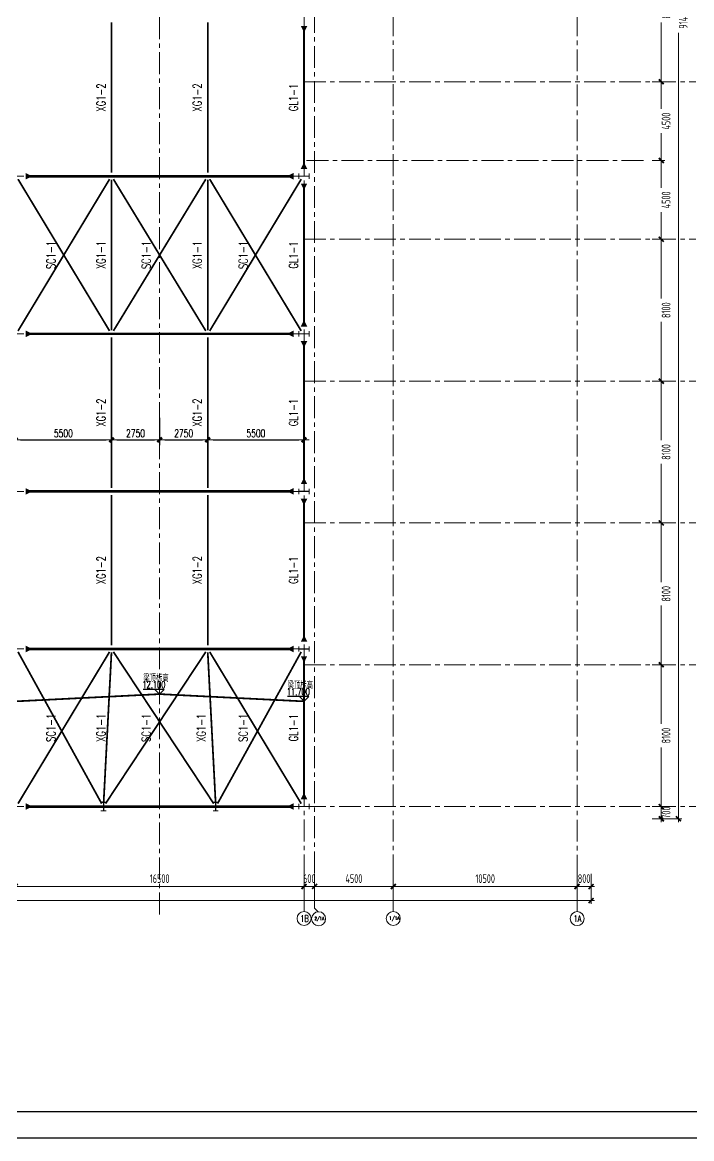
# Model space of a CAD drawing. Extents: x -1201378 to 2367219, y -619313 to 244905.
# Drawn here: x 484548 to 522789, y 118680 to 182444 of the extents above; entities that cross this region are included whole.
import ezdxf
from ezdxf.enums import TextEntityAlignment as Align

# ---------------------------------------------------------------- set-up
doc = ezdxf.new("R2010")
doc.units = 0
doc.header["$LTSCALE"] = 1000
doc.linetypes.add('CENTER', pattern=[2, 1.25, -0.25, 0.25, -0.25])
doc.layers.get('0').update_dxf_attribs({"linetype": 'CONTINUOUS'})
doc.layers.get('Defpoints').update_dxf_attribs({"linetype": 'CONTINUOUS'})
doc.layers.add('0-cxFrame', color=155, linetype='CONTINUOUS')
doc.layers.add('S-BG', color=131, linetype='CONTINUOUS')
for name, color, linetype, lineweight in [('0-cxText', 131, 'CONTINUOUS', 25), ('S-axis', 111, 'CONTINUOUS', 0), ('S-bea', 40, 'CONTINUOUS', 0), ('S-col', 2, 'CONTINUOUS', 0), ('S-dim', 81, 'CONTINUOUS', 0), ('S-dote', 5, 'CENTER', 0), ('THIN', 7, 'CONTINUOUS', 0), ('柱间支撑', 6, 'CENTER', 0), ('梁', 4, 'CONTINUOUS', 18)]:
    doc.layers.add(name, color=color, linetype=linetype, lineweight=lineweight)
doc.styles.add('_TCH_AXIS', font='COMPLEX', dxfattribs={"bigfont": 'GBCBIG'})
doc.styles.add('cx_tuming', font='simhei.ttf')
doc.styles.add('cx_tuqian1', font='')
doc.styles.add('SS1', font='tj-romans1.shx', dxfattribs={"width": 0.7, "bigfont": 'tj-hztxt1.shx'})
doc.styles.add('TSSD_Dimension', font='tssdeng.shx', dxfattribs={"width": 0.7, "bigfont": 'hztxt.shx'})
doc.styles.add('TSSD_Rein', font='tj-romans1.shx', dxfattribs={"width": 0.7, "bigfont": 'tj-hztxt.shx'})
doc.styles.add('黑体', font='simhei.ttf', dxfattribs={"width": 0.8})
doc.styles.get('cx_tuqian1').set_extended_font_data('SimSun')
doc.dimstyles.new('S-150-ARCHI', dxfattribs={"dimscale": 150, "dimtxt": 3, "dimasz": 2, "dimexe": 2, "dimexo": 2, "dimgap": 1, "dimtad": 1, "dimdec": 0, "dimzin": 0, "dimdsep": 46, "dimtxsty": 'SS1', "dimblk1": 'TT', "dimblk2": 'TT', "dimsah": 1, "dimcen": 1, "dimclrd": 256, "dimclre": 256, "dimclrt": 256, "dimadec": 0, "dimazin": 0, "dimtfac": 1, "dimtdec": 0, "dimtix": 1, "dimtmove": 2, "dimatfit": 0, "dimldrblk": 'TT', "dimfxl": 2, "dimtolj": 1, "dimtzin": 0, "dimarcsym": 0})
doc.dimstyles.new('TSSD_200_200', dxfattribs={"dimtxt": 500, "dimasz": 200, "dimexe": 200, "dimexo": 500, "dimgap": 200, "dimtad": 1, "dimdec": 0, "dimzin": 0, "dimdsep": 46, "dimtxsty": 'TSSD_Dimension', "dimblk": 'ARCHTICK', "dimcen": 0, "dimdle": 200, "dimclrt": 7, "dimadec": 0, "dimazin": 0, "dimtfac": 1, "dimtdec": 0, "dimtix": 1, "dimtmove": 2, "dimatfit": 3, "dimfxl": 1, "dimtolj": 1, "dimtzin": 0, "dimarcsym": 0})

# ---------------------------------------------------------------- blocks, each defined once
blk = doc.blocks.new('TK22.A0 L(Dragon)')
at = {"layer": '0-cxFrame', "color": 7, "const_width": 0.5}
blk.add_lwpolyline([(0, 0), (-1486, 0), (-1486, 841), (0, 841)], close=True, dxfattribs=at)
at = {"layer": '0-cxFrame', "const_width": 0.5}
blk.add_lwpolyline([(-80, 10), (-1466, 10), (-1466, 831), (-80, 831)], close=True, dxfattribs=at)
at = {"style": '黑体', "flags": 4}
blk.add_attdef('图幅', text='', height=3.3, dxfattribs=at).set_placement((-40, 3), align=Align.RIGHT)
at = {"layer": '0-cxText', "flags": 4}
for tag, height, style, p in [('建设单位', 3.5, 'cx_tuming', (-45, 240)), ('项目名称', 3.5, 'cx_tuming', (-45, 210)), ('子项名称', 3.5, 'cx_tuming', (-45, 180)), ('工程编号', 3.3, 'cx_tuqian1', (-35, 165)), ('图名1', 3.5, 'cx_tuming', (-45, 87)), ('图名2', 3.5, 'cx_tuming', (-45, 79)), ('图名3', 3.5, 'cx_tuming', (-45, 71)), ('出图日期', 3.3, 'cx_tuqian1', (-39, 60)), ('专业', 3.3, 'cx_tuqian1', (-55, 52)), ('图号', 3.3, 'cx_tuqian1', (-55, 44)), ('版次', 3.3, 'cx_tuqian1', (-20, 44))]:
    blk.add_attdef(tag, text='', height=height, dxfattribs=dict(at, style=style)).set_placement(p, align=Align.MIDDLE)
at = {"layer": 'Defpoints', "color": 6, "flags": 4}
for tag, height, style, p in [('tufu', 3.3, '黑体', (-12, 12)), ('dwfname', 4, 'cx_tuqian1', (-80, 3))]:
    blk.add_attdef(tag, text='', height=height, dxfattribs=dict(at, style=style)).set_placement(p, align=Align.RIGHT)
blk = doc.blocks.new('_FZH')
at = {"layer": 'S-col'}
blk.add_lwpolyline([(-0.375, -0.188), (-0.375, 0.187), (-0.36, 0.187), (-0.36, 0.005), (0.36, 0.005), (0.36, 0.187), (0.375, 0.187), (0.375, -0.188), (0.36, -0.188), (0.36, -0.005), (-0.36, -0.005), (-0.36, -0.188)], close=True, dxfattribs=at)
blk = doc.blocks.new('w4234324')
at = {"layer": 'S-col', "xscale": 800.0000000000005, "yscale": 800.0000000000005, "zscale": 800.0000000000005}
for p in [(-144454, 777820), (-144454, 768820), (-144454, 759820), (-144454, 750820), (-144454, 741820)]:
    blk.add_blockref('_FZH', p, dxfattribs=at)
blk = doc.blocks.new('_ArchTick')
at = {"color": 0, "linetype": 'ByBlock', "const_width": 0.5}
blk.add_lwpolyline([(-0.71, -0.71), (0.71, 0.71)], dxfattribs=at)
blk = doc.blocks.new('*D3011')
at = {"layer": 'Defpoints', "color": 0, "transparency": 16777216}
for p in [(-79964, 74527), (-79964, 66427), (-78948, 66427)]:
    blk.add_point(p, dxfattribs=at)
at = {"layer": 'S-axis', "color": 0, "lineweight": -2, "transparency": 16777216}
for p, q in [((-78948, 74727), (-78948, 71148)), ((-79464, 74527), (-78748, 74527)), ((-78948, 66227), (-78948, 69806)), ((-79464, 66427), (-78748, 66427))]:
    blk.add_line(p, q, dxfattribs=at)
at = {"layer": 'S-axis', "color": 0, "lineweight": -2, "transparency": 16777216, "xscale": 200, "yscale": 200, "zscale": 200}
for p, rotation in [((-78948, 74527), 90), ((-78948, 66427), 270)]:
    blk.add_blockref('_ArchTick', p, dxfattribs=dict(at, rotation=rotation))
at = {"layer": 'S-axis', "color": 7, "transparency": 16777216, "insert": (-78673, 70477), "char_height": 500, "attachment_point": 5, "rotation": 90, "style": 'TSSD_Dimension'}
blk.add_mtext('\\A1;8100', dxfattribs=at)
blk = doc.blocks.new('*D3012')
at = {"layer": 'Defpoints', "color": 0, "transparency": 16777216}
for p in [(-79964, 66427), (-79964, 61927), (-78948, 61927)]:
    blk.add_point(p, dxfattribs=at)
at = {"layer": 'S-axis', "color": 0, "lineweight": -2, "transparency": 16777216}
for p, q in [((-79464, 66427), (-78748, 66427)), ((-78948, 66627), (-78948, 64875)), ((-78948, 61727), (-78948, 63479)), ((-79464, 61927), (-78748, 61927))]:
    blk.add_line(p, q, dxfattribs=at)
at = {"layer": 'S-axis', "color": 0, "lineweight": -2, "transparency": 16777216, "xscale": 200, "yscale": 200, "zscale": 200}
for p, rotation in [((-78948, 66427), 90), ((-78948, 61927), 270)]:
    blk.add_blockref('_ArchTick', p, dxfattribs=dict(at, rotation=rotation))
at = {"layer": 'S-axis', "color": 7, "transparency": 16777216, "insert": (-78673, 64177), "char_height": 500, "attachment_point": 5, "rotation": 90, "style": 'TSSD_Dimension'}
blk.add_mtext('\\A1;4500', dxfattribs=at)
blk = doc.blocks.new('*D3013')
at = {"layer": 'Defpoints', "color": 0, "transparency": 16777216}
for p in [(-79964, 61927), (-79964, 57427), (-78948, 57427)]:
    blk.add_point(p, dxfattribs=at)
at = {"layer": 'S-axis', "color": 0, "lineweight": -2, "transparency": 16777216}
for p, q in [((-79464, 61927), (-78748, 61927)), ((-78948, 62127), (-78948, 60375)), ((-78948, 57227), (-78948, 58979)), ((-79464, 57427), (-78748, 57427))]:
    blk.add_line(p, q, dxfattribs=at)
at = {"layer": 'S-axis', "color": 0, "lineweight": -2, "transparency": 16777216, "xscale": 200, "yscale": 200, "zscale": 200}
for p, rotation in [((-78948, 61927), 90), ((-78948, 57427), 270)]:
    blk.add_blockref('_ArchTick', p, dxfattribs=dict(at, rotation=rotation))
at = {"layer": 'S-axis', "color": 7, "transparency": 16777216, "insert": (-78673, 59677), "char_height": 500, "attachment_point": 5, "rotation": 90, "style": 'TSSD_Dimension'}
blk.add_mtext('\\A1;4500', dxfattribs=at)
blk = doc.blocks.new('*D3014')
at = {"layer": 'Defpoints', "color": 0, "transparency": 16777216}
for p in [(-79964, 57427), (-79964, 49327), (-78948, 49327)]:
    blk.add_point(p, dxfattribs=at)
at = {"layer": 'S-axis', "color": 0, "lineweight": -2, "transparency": 16777216}
for p, q in [((-79464, 57427), (-78748, 57427)), ((-78948, 57627), (-78948, 54048)), ((-78948, 49127), (-78948, 52706)), ((-79464, 49327), (-78748, 49327))]:
    blk.add_line(p, q, dxfattribs=at)
at = {"layer": 'S-axis', "color": 0, "lineweight": -2, "transparency": 16777216, "xscale": 200, "yscale": 200, "zscale": 200}
for p, rotation in [((-78948, 57427), 90), ((-78948, 49327), 270)]:
    blk.add_blockref('_ArchTick', p, dxfattribs=dict(at, rotation=rotation))
at = {"layer": 'S-axis', "color": 7, "transparency": 16777216, "insert": (-78673, 53377), "char_height": 500, "attachment_point": 5, "rotation": 90, "style": 'TSSD_Dimension'}
blk.add_mtext('\\A1;8100', dxfattribs=at)
blk = doc.blocks.new('*D3015')
at = {"layer": 'Defpoints', "color": 0, "transparency": 16777216}
for p in [(-79964, 49327), (-79964, 41227), (-78948, 41227)]:
    blk.add_point(p, dxfattribs=at)
at = {"layer": 'S-axis', "color": 0, "lineweight": -2, "transparency": 16777216}
for p, q in [((-79464, 49327), (-78748, 49327)), ((-78948, 49527), (-78948, 45948)), ((-78948, 41027), (-78948, 44606)), ((-79464, 41227), (-78748, 41227))]:
    blk.add_line(p, q, dxfattribs=at)
at = {"layer": 'S-axis', "color": 0, "lineweight": -2, "transparency": 16777216, "xscale": 200, "yscale": 200, "zscale": 200}
for p, rotation in [((-78948, 49327), 90), ((-78948, 41227), 270)]:
    blk.add_blockref('_ArchTick', p, dxfattribs=dict(at, rotation=rotation))
at = {"layer": 'S-axis', "color": 7, "transparency": 16777216, "insert": (-78673, 45277), "char_height": 500, "attachment_point": 5, "rotation": 90, "style": 'TSSD_Dimension'}
blk.add_mtext('\\A1;8100', dxfattribs=at)
blk = doc.blocks.new('*D3016')
at = {"layer": 'Defpoints', "color": 0, "transparency": 16777216}
for p in [(-79964, 41227), (-79964, 33127), (-78948, 33127)]:
    blk.add_point(p, dxfattribs=at)
at = {"layer": 'S-axis', "color": 0, "lineweight": -2, "transparency": 16777216}
for p, q in [((-79464, 41227), (-78748, 41227)), ((-78948, 41427), (-78948, 37848)), ((-78948, 32927), (-78948, 36506)), ((-79464, 33127), (-78748, 33127))]:
    blk.add_line(p, q, dxfattribs=at)
at = {"layer": 'S-axis', "color": 0, "lineweight": -2, "transparency": 16777216, "xscale": 200, "yscale": 200, "zscale": 200}
for p, rotation in [((-78948, 41227), 90), ((-78948, 33127), 270)]:
    blk.add_blockref('_ArchTick', p, dxfattribs=dict(at, rotation=rotation))
at = {"layer": 'S-axis', "color": 7, "transparency": 16777216, "insert": (-78673, 37177), "char_height": 500, "attachment_point": 5, "rotation": 90, "style": 'TSSD_Dimension'}
blk.add_mtext('\\A1;8100', dxfattribs=at)
blk = doc.blocks.new('*D3017')
at = {"layer": 'Defpoints', "color": 0, "transparency": 16777216}
for p in [(-79964, 33127), (-79964, 25027), (-78948, 25027)]:
    blk.add_point(p, dxfattribs=at)
at = {"layer": 'S-axis', "color": 0, "lineweight": -2, "transparency": 16777216}
for p, q in [((-78948, 33327), (-78948, 29748)), ((-79464, 33127), (-78748, 33127)), ((-78948, 24827), (-78948, 28406)), ((-79464, 25027), (-78748, 25027))]:
    blk.add_line(p, q, dxfattribs=at)
at = {"layer": 'S-axis', "color": 0, "lineweight": -2, "transparency": 16777216, "xscale": 200, "yscale": 200, "zscale": 200}
for p, rotation in [((-78948, 33127), 90), ((-78948, 25027), 270)]:
    blk.add_blockref('_ArchTick', p, dxfattribs=dict(at, rotation=rotation))
at = {"layer": 'S-axis', "color": 7, "transparency": 16777216, "insert": (-78673, 29077), "char_height": 500, "attachment_point": 5, "rotation": 90, "style": 'TSSD_Dimension'}
blk.add_mtext('\\A1;8100', dxfattribs=at)
blk = doc.blocks.new('*D3018')
at = {"layer": 'Defpoints', "color": 0, "transparency": 16777216}
for p in [(-79964, 25027), (-79964, 24327), (-78948, 24327)]:
    blk.add_point(p, dxfattribs=at)
at = {"layer": 'S-axis', "color": 0, "lineweight": -2, "transparency": 16777216}
for p, q in [((-79464, 25027), (-78748, 25027)), ((-78948, 25227), (-78948, 24127)), ((-79464, 24327), (-78748, 24327))]:
    blk.add_line(p, q, dxfattribs=at)
at = {"layer": 'S-axis', "color": 0, "lineweight": -2, "transparency": 16777216, "xscale": 200, "yscale": 200, "zscale": 200}
for p, rotation in [((-78948, 25027), 90), ((-78948, 24327), 270)]:
    blk.add_blockref('_ArchTick', p, dxfattribs=dict(at, rotation=rotation))
at = {"layer": 'S-axis', "color": 7, "transparency": 16777216, "insert": (-78673, 24677), "char_height": 500, "attachment_point": 5, "rotation": 90, "style": 'TSSD_Dimension'}
blk.add_mtext('\\A1;700', dxfattribs=at)
blk = doc.blocks.new('*D3021')
at = {"layer": 'Defpoints', "color": 0, "transparency": 16777216}
for p in [(-79864, 115727), (-77969, 115727), (-79864, 24327)]:
    blk.add_point(p, dxfattribs=at)
at = {"layer": 'S-axis', "color": 0, "lineweight": -2, "transparency": 16777216}
for p, q in [((-79364, 115727), (-77769, 115727)), ((-77969, 115927), (-77969, 70833)), ((-77969, 24127), (-77969, 69221)), ((-79364, 24327), (-77769, 24327))]:
    blk.add_line(p, q, dxfattribs=at)
at = {"layer": 'S-axis', "color": 0, "lineweight": -2, "transparency": 16777216, "xscale": 200, "yscale": 200, "zscale": 200}
for p, rotation in [((-77969, 115727), 90), ((-77969, 24327), 270)]:
    blk.add_blockref('_ArchTick', p, dxfattribs=dict(at, rotation=rotation))
at = {"layer": 'S-axis', "color": 7, "transparency": 16777216, "insert": (-77694, 70027), "char_height": 500, "attachment_point": 5, "rotation": 90, "style": 'TSSD_Dimension'}
blk.add_mtext('\\A1;91400', dxfattribs=at)
blk = doc.blocks.new('*D3029')
at = {"layer": 'Defpoints', "color": 0, "transparency": 16777216}
for p in [(-115858, 21687), (-99358, 21687), (-99358, 20460)]:
    blk.add_point(p, dxfattribs=at)
at = {"layer": 'S-axis', "color": 0, "lineweight": -2, "transparency": 16777216}
for p, q in [((-115858, 21187), (-115858, 20260)), ((-99358, 21187), (-99358, 20260)), ((-116058, 20460), (-99158, 20460))]:
    blk.add_line(p, q, dxfattribs=at)
at = {"layer": 'S-axis', "color": 0, "lineweight": -2, "transparency": 16777216, "xscale": 200, "yscale": 200, "zscale": 200, "rotation": 180}
blk.add_blockref('_ArchTick', (-115858, 20460), dxfattribs=at)
at = {"layer": 'S-axis', "color": 0, "lineweight": -2, "transparency": 16777216, "xscale": 200, "yscale": 200, "zscale": 200}
blk.add_blockref('_ArchTick', (-99358, 20460), dxfattribs=at)
at = {"layer": 'S-axis', "color": 7, "transparency": 16777216, "insert": (-107608, 20910), "char_height": 500, "attachment_point": 5, "style": 'TSSD_Dimension'}
blk.add_mtext('\\A1;16500', dxfattribs=at)
blk = doc.blocks.new('*D3030')
at = {"layer": 'Defpoints', "color": 0, "transparency": 16777216}
for p in [(-99358, 21687), (-98758, 21687), (-98758, 20460)]:
    blk.add_point(p, dxfattribs=at)
at = {"layer": 'S-axis', "color": 0, "lineweight": -2, "transparency": 16777216}
for p, q in [((-99358, 21187), (-99358, 20260)), ((-98758, 21187), (-98758, 20260)), ((-99358, 20460), (-99558, 20460)), ((-99358, 20460), (-98758, 20460)), ((-98758, 20460), (-98558, 20460))]:
    blk.add_line(p, q, dxfattribs=at)
at = {"layer": 'S-axis', "color": 0, "lineweight": -2, "transparency": 16777216, "xscale": 200, "yscale": 200, "zscale": 200}
blk.add_blockref('_ArchTick', (-99358, 20460), dxfattribs=at)
at = {"layer": 'S-axis', "color": 0, "lineweight": -2, "transparency": 16777216, "xscale": 200, "yscale": 200, "zscale": 200, "rotation": 180}
blk.add_blockref('_ArchTick', (-98758, 20460), dxfattribs=at)
at = {"layer": 'S-axis', "color": 7, "transparency": 16777216, "insert": (-99058, 20910), "char_height": 500, "attachment_point": 5, "style": 'TSSD_Dimension'}
blk.add_mtext('\\A1;600', dxfattribs=at)
blk = doc.blocks.new('*D3031')
at = {"layer": 'Defpoints', "color": 0, "transparency": 16777216}
for p in [(-98758, 21687), (-94258, 21687), (-94258, 20460)]:
    blk.add_point(p, dxfattribs=at)
at = {"layer": 'S-axis', "color": 0, "lineweight": -2, "transparency": 16777216}
for p, q in [((-98758, 21187), (-98758, 20260)), ((-94258, 21187), (-94258, 20260)), ((-98958, 20460), (-94058, 20460))]:
    blk.add_line(p, q, dxfattribs=at)
at = {"layer": 'S-axis', "color": 0, "lineweight": -2, "transparency": 16777216, "xscale": 200, "yscale": 200, "zscale": 200, "rotation": 180}
blk.add_blockref('_ArchTick', (-98758, 20460), dxfattribs=at)
at = {"layer": 'S-axis', "color": 0, "lineweight": -2, "transparency": 16777216, "xscale": 200, "yscale": 200, "zscale": 200}
blk.add_blockref('_ArchTick', (-94258, 20460), dxfattribs=at)
at = {"layer": 'S-axis', "color": 7, "transparency": 16777216, "insert": (-96508, 20910), "char_height": 500, "attachment_point": 5, "style": 'TSSD_Dimension'}
blk.add_mtext('\\A1;4500', dxfattribs=at)
blk = doc.blocks.new('*D3032')
at = {"layer": 'Defpoints', "color": 0, "transparency": 16777216}
for p in [(-94258, 21687), (-83758, 21687), (-83758, 20460)]:
    blk.add_point(p, dxfattribs=at)
at = {"layer": 'S-axis', "color": 0, "lineweight": -2, "transparency": 16777216}
for p, q in [((-94258, 21187), (-94258, 20260)), ((-83758, 21187), (-83758, 20260)), ((-94458, 20460), (-83558, 20460))]:
    blk.add_line(p, q, dxfattribs=at)
at = {"layer": 'S-axis', "color": 0, "lineweight": -2, "transparency": 16777216, "xscale": 200, "yscale": 200, "zscale": 200, "rotation": 180}
blk.add_blockref('_ArchTick', (-94258, 20460), dxfattribs=at)
at = {"layer": 'S-axis', "color": 0, "lineweight": -2, "transparency": 16777216, "xscale": 200, "yscale": 200, "zscale": 200}
blk.add_blockref('_ArchTick', (-83758, 20460), dxfattribs=at)
at = {"layer": 'S-axis', "color": 7, "transparency": 16777216, "insert": (-89008, 20910), "char_height": 500, "attachment_point": 5, "style": 'TSSD_Dimension'}
blk.add_mtext('\\A1;10500', dxfattribs=at)
blk = doc.blocks.new('*D3033')
at = {"layer": 'Defpoints', "color": 0, "transparency": 16777216}
for p in [(-83758, 21687), (-82958, 21687), (-82958, 20460)]:
    blk.add_point(p, dxfattribs=at)
at = {"layer": 'S-axis', "color": 0, "lineweight": -2, "transparency": 16777216}
for p, q in [((-83758, 21187), (-83758, 20260)), ((-82958, 21187), (-82958, 20260)), ((-83758, 20460), (-83958, 20460)), ((-83758, 20460), (-82958, 20460)), ((-82958, 20460), (-82758, 20460))]:
    blk.add_line(p, q, dxfattribs=at)
at = {"layer": 'S-axis', "color": 0, "lineweight": -2, "transparency": 16777216, "xscale": 200, "yscale": 200, "zscale": 200}
blk.add_blockref('_ArchTick', (-83758, 20460), dxfattribs=at)
at = {"layer": 'S-axis', "color": 0, "lineweight": -2, "transparency": 16777216, "xscale": 200, "yscale": 200, "zscale": 200, "rotation": 180}
blk.add_blockref('_ArchTick', (-82958, 20460), dxfattribs=at)
at = {"layer": 'S-axis', "color": 7, "transparency": 16777216, "insert": (-83358, 20910), "char_height": 500, "attachment_point": 5, "style": 'TSSD_Dimension'}
blk.add_mtext('\\A1;800', dxfattribs=at)
blk = doc.blocks.new('*D3034')
at = {"layer": 'Defpoints', "color": 0, "transparency": 16777216}
for p in [(-209458, 21587), (-82958, 21587), (-82958, 19660)]:
    blk.add_point(p, dxfattribs=at)
at = {"layer": 'S-axis', "color": 0, "lineweight": -2, "transparency": 16777216}
for p, q in [((-209458, 21087), (-209458, 19460)), ((-82958, 21087), (-82958, 19460)), ((-209658, 19660), (-82758, 19660))]:
    blk.add_line(p, q, dxfattribs=at)
at = {"layer": 'S-axis', "color": 0, "lineweight": -2, "transparency": 16777216, "xscale": 200, "yscale": 200, "zscale": 200, "rotation": 180}
blk.add_blockref('_ArchTick', (-209458, 19660), dxfattribs=at)
at = {"layer": 'S-axis', "color": 0, "lineweight": -2, "transparency": 16777216, "xscale": 200, "yscale": 200, "zscale": 200}
blk.add_blockref('_ArchTick', (-82958, 19660), dxfattribs=at)
at = {"layer": 'S-axis', "color": 7, "transparency": 16777216, "insert": (-146208, 20110), "char_height": 500, "attachment_point": 5, "style": 'TSSD_Dimension'}
blk.add_mtext('\\A1;126500', dxfattribs=at)
blk = doc.blocks.new('TT')
blk.add_line((-0.97, 0), (0.97, 0))
at = {"const_width": 0.45}
blk.add_lwpolyline([(-0.44, -0.44), (0.44, 0.44)], dxfattribs=at)
blk = doc.blocks.new('*D5952')
at = {"layer": 'Defpoints', "color": 0, "transparency": 16777216}
for p in [(484142, 160152), (489642, 160152), (489642, 158595)]:
    blk.add_point(p, dxfattribs=at)
at = {"layer": 'S-dim', "lineweight": -2, "transparency": 16777216}
for p, q in [((484142, 159852), (484142, 158295)), ((489642, 159852), (489642, 158295)), ((484442, 158595), (489342, 158595))]:
    blk.add_line(p, q, dxfattribs=at)
at = {"layer": 'S-dim', "lineweight": -2, "transparency": 16777216, "xscale": 300, "yscale": 300, "zscale": 300, "rotation": 180}
blk.add_blockref('TT', (484142, 158595), dxfattribs=at)
at = {"layer": 'S-dim', "lineweight": -2, "transparency": 16777216, "xscale": 300, "yscale": 300, "zscale": 300}
blk.add_blockref('TT', (489642, 158595), dxfattribs=at)
at = {"layer": 'S-dim', "transparency": 16777216, "insert": (486892, 158970), "char_height": 450, "attachment_point": 5, "style": 'SS1'}
blk.add_mtext('\\A1;5500', dxfattribs=at)
blk = doc.blocks.new('*D5953')
at = {"layer": 'Defpoints', "color": 0, "transparency": 16777216}
for p in [(489642, 160152), (492392, 160152), (492392, 158595)]:
    blk.add_point(p, dxfattribs=at)
at = {"layer": 'S-dim', "lineweight": -2, "transparency": 16777216}
for p, q in [((489642, 159852), (489642, 158295)), ((492392, 159852), (492392, 158295)), ((489942, 158595), (492092, 158595))]:
    blk.add_line(p, q, dxfattribs=at)
at = {"layer": 'S-dim', "lineweight": -2, "transparency": 16777216, "xscale": 300, "yscale": 300, "zscale": 300, "rotation": 180}
blk.add_blockref('TT', (489642, 158595), dxfattribs=at)
at = {"layer": 'S-dim', "lineweight": -2, "transparency": 16777216, "xscale": 300, "yscale": 300, "zscale": 300}
blk.add_blockref('TT', (492392, 158595), dxfattribs=at)
at = {"layer": 'S-dim', "transparency": 16777216, "insert": (491017, 158970), "char_height": 450, "attachment_point": 5, "style": 'SS1'}
blk.add_mtext('\\A1;2750', dxfattribs=at)
blk = doc.blocks.new('*D5954')
at = {"layer": 'Defpoints', "color": 0, "transparency": 16777216}
for p in [(492392, 160152), (495142, 160152), (495142, 158595)]:
    blk.add_point(p, dxfattribs=at)
at = {"layer": 'S-dim', "lineweight": -2, "transparency": 16777216}
for p, q in [((492392, 159852), (492392, 158295)), ((495142, 159852), (495142, 158295)), ((492692, 158595), (494842, 158595))]:
    blk.add_line(p, q, dxfattribs=at)
at = {"layer": 'S-dim', "lineweight": -2, "transparency": 16777216, "xscale": 300, "yscale": 300, "zscale": 300, "rotation": 180}
blk.add_blockref('TT', (492392, 158595), dxfattribs=at)
at = {"layer": 'S-dim', "lineweight": -2, "transparency": 16777216, "xscale": 300, "yscale": 300, "zscale": 300}
blk.add_blockref('TT', (495142, 158595), dxfattribs=at)
at = {"layer": 'S-dim', "transparency": 16777216, "insert": (493767, 158970), "char_height": 450, "attachment_point": 5, "style": 'SS1'}
blk.add_mtext('\\A1;2750', dxfattribs=at)
blk = doc.blocks.new('*D5955')
at = {"layer": 'Defpoints', "color": 0, "transparency": 16777216}
for p in [(495142, 160152), (500642, 160152), (500642, 158595)]:
    blk.add_point(p, dxfattribs=at)
at = {"layer": 'S-dim', "lineweight": -2, "transparency": 16777216}
for p, q in [((495142, 159852), (495142, 158295)), ((500642, 159852), (500642, 158295)), ((495442, 158595), (500342, 158595))]:
    blk.add_line(p, q, dxfattribs=at)
at = {"layer": 'S-dim', "lineweight": -2, "transparency": 16777216, "xscale": 300, "yscale": 300, "zscale": 300, "rotation": 180}
blk.add_blockref('TT', (495142, 158595), dxfattribs=at)
at = {"layer": 'S-dim', "lineweight": -2, "transparency": 16777216, "xscale": 300, "yscale": 300, "zscale": 300}
blk.add_blockref('TT', (500642, 158595), dxfattribs=at)
at = {"layer": 'S-dim', "transparency": 16777216, "insert": (497892, 158970), "char_height": 450, "attachment_point": 5, "style": 'SS1'}
blk.add_mtext('\\A1;5500', dxfattribs=at)
blk = doc.blocks.new('1号标高')
at = {"layer": 'S-BG'}
for points in [[(492125, 114340), (492392, 114073), (492658, 114340), (491452, 114340)], [(500375, 113940), (500642, 113673), (500908, 113940), (499702, 113940)]]:
    blk.add_lwpolyline(points, dxfattribs=at)
at = {"layer": 'S-BG', "const_width": 100}
blk.add_lwpolyline([(391142, 113673), (391442, 113673), (396392, 114073), (401342, 113673), (401942, 113673), (409892, 114073), (417842, 113673), (418442, 113673), (426392, 114073), (434342, 113673), (434942, 113673), (442892, 114073), (450842, 113673), (451442, 113673), (459392, 114073), (467342, 113673), (467942, 113673), (475892, 114073), (483842, 113673), (484442, 113673), (492392, 114073), (500342, 113673), (500642, 113673)], dxfattribs=at)
at = {"layer": 'S-BG', "style": 'SS1', "width": 0.7}
for s, p in [('梁顶标高', (491452, 114766)), ('12.100', (491407, 114417, 0)), ('梁顶标高', (499702, 114366)), ('11.700', (499657, 114017, 0))]:
    blk.add_text(s, height=400, dxfattribs=at).set_placement(p)
blk = doc.blocks.new('1#轴网')
at = {"layer": 'S-axis'}
blk.add_line((-98553.6, 19015.8), (-98758.5, 19217), dxfattribs=at)
for centre in [(-99358.5, 18633.1), (-98523.4, 18617), (-94258.5, 18633.1), (-83755.2, 18624)]:
    blk.add_circle(centre, 400, dxfattribs=at)
at = {"layer": 'S-dote'}
for p, q in [((-107608.5, 18867), (-107608.5, 124689.3)), ((-99358.5, 19033.1), (-99358.5, 124633.4)), ((-98758.5, 19217), (-98758.5, 124427)), ((-94258.5, 19033.1), (-94258.5, 124689.3)), ((-83758.5, 19024), (-83758.5, 124689.3)), ((-99358.5, 66427), (-76979.2, 66427)), ((-79964.3, 61927), (-99358.5, 61927)), ((-99358.5, 61027), (-216950.7, 61027)), ((-99358.5, 57427), (-76979.2, 57427)), ((-99358.5, 52027), (-216950.7, 52027)), ((-99358.5, 49327), (-76979.2, 49327)), ((-99358.5, 43027), (-216950.7, 43027)), ((-99358.5, 41227), (-76979.2, 41227)), ((-99358.5, 34027), (-216950.7, 34027)), ((-99358.5, 33127), (-76979.2, 33127)), ((-99358.5, 25027), (-216950.7, 25027)), ((-99358.5, 25027), (-76979.2, 25027))]:
    blk.add_line(p, q, dxfattribs=at)
at = {"layer": 'S-axis', "style": '_TCH_AXIS', "width": 0.705882}
for s, height, p in [('1B', 381.3, (-99563.5, 18442.5)), ('2/1A', 190.1, (-98763, 18535.5)), ('1/1A', 199.77, (-94493.5, 18547.5)), ('1A', 374.97, (-83963.1, 18436.5))]:
    blk.add_text(s, height=height, dxfattribs=at).set_placement(p)
at = {"layer": 'S-axis'}
for base, p1, p2, angle, picture, middle in [((-77968.8, 115727), (-79864.3, 24327), (-79864.3, 115727), 90, '*D3021', (-77693.8, 70027)), ((-78948.5, 66427), (-79964.3, 74527), (-79964.3, 66427), 270, '*D3011', (-78673.5, 70477)), ((-78948.5, 61927), (-79964.3, 66427), (-79964.3, 61927), 270, '*D3012', (-78673.5, 64177)), ((-78948.5, 57427), (-79964.3, 61927), (-79964.3, 57427), 270, '*D3013', (-78673.5, 59677)), ((-78948.5, 49327), (-79964.3, 57427), (-79964.3, 49327), 270, '*D3014', (-78673.5, 53377)), ((-78948.5, 41227), (-79964.3, 49327), (-79964.3, 41227), 270, '*D3015', (-78673.5, 45277)), ((-78948.5, 33127), (-79964.3, 41227), (-79964.3, 33127), 270, '*D3016', (-78673.5, 37177)), ((-78948.5, 25027), (-79964.3, 33127), (-79964.3, 25027), 270, '*D3017', (-78673.5, 29077)), ((-78948.5, 24327), (-79964.3, 25027), (-79964.3, 24327), 270, '*D3018', (-78673.5, 24677))]:
    dim = blk.add_linear_dim(base=base, p1=p1, p2=p2, angle=angle, dimstyle='TSSD_200_200', dxfattribs=at)
    dim.commit()
    dim.dimension.update_dxf_attribs({"geometry": picture, "text_midpoint": middle, "dimtype": 161})
for p1, p2, distance, picture, middle in [((-115858.5, 21687), (-99358.5, 21687), -1226.7, '*D3029', (-107608.5, 20910.3)), ((-99358.5, 21687), (-98758.5, 21687), -1226.7, '*D3030', (-99058.5, 20910.3)), ((-98758.5, 21687), (-94258.5, 21687), -1226.7, '*D3031', (-96508.5, 20910.3)), ((-94258.5, 21687), (-83758.5, 21687), -1226.7, '*D3032', (-89008.5, 20910.3)), ((-83758.5, 21687), (-82958.5, 21687), -1226.7, '*D3033', (-83358.5, 20910.3)), ((-209458.5, 21587), (-82958.5, 21587), -1926.7, '*D3034', (-146208.5, 20110.3))]:
    dim = blk.add_aligned_dim(p1=p1, p2=p2, distance=distance, dimstyle='TSSD_200_200', dxfattribs=at)
    dim.commit()
    dim.dimension.update_dxf_attribs({"geometry": picture, "text_midpoint": middle})

msp = doc.modelspace()

# ---------------------------------------------------------------- linework, layer by layer
at = {"layer": 'S-bea'}
for points in [[(500641.5, 182236.8, 375, 0, 0), (500641.5, 181861.8, 375, 0, 0)], [(500641.5, 174066.8, 375, 0, 0), (500641.5, 174441.8, 375, 0, 0)], [(484741.5, 173651.8, 375, 0, 0), (485116.5, 173651.8, 375, 0, 0)], [(500041.5, 173651.8, 375, 0, 0), (499666.5, 173651.8, 375, 0, 0)], [(500641.5, 173236.8, 375, 0, 0), (500641.5, 172861.8, 375, 0, 0)], [(500641.5, 165066.8, 375, 0, 0), (500641.5, 165441.8, 375, 0, 0)], [(484741.5, 164651.8, 375, 0, 0), (485116.5, 164651.8, 375, 0, 0)], [(500041.5, 164651.8, 375, 0, 0), (499666.5, 164651.8, 375, 0, 0)], [(500641.5, 164236.8, 375, 0, 0), (500641.5, 163861.8, 375, 0, 0)], [(500641.5, 156066.8, 375, 0, 0), (500641.5, 156441.8, 375, 0, 0)], [(484741.5, 155651.8, 375, 0, 0), (485116.5, 155651.8, 375, 0, 0)], [(500041.5, 155651.8, 375, 0, 0), (499666.5, 155651.8, 375, 0, 0)], [(500641.5, 155236.8, 375, 0, 0), (500641.5, 154861.8, 375, 0, 0)], [(500641.5, 147066.8, 375, 0, 0), (500641.5, 147441.8, 375, 0, 0)], [(484741.5, 146651.8, 375, 0, 0), (485116.5, 146651.8, 375, 0, 0)], [(500041.5, 146651.8, 375, 0, 0), (499666.5, 146651.8, 375, 0, 0)], [(500641.5, 146236.8, 375, 0, 0), (500641.5, 145861.8, 375, 0, 0)], [(500641.5, 138066.8, 375, 0, 0), (500641.5, 138441.8, 375, 0, 0)], [(484741.5, 137651.8, 375, 0, 0), (485116.5, 137651.8, 375, 0, 0)], [(500041.5, 137651.8, 375, 0, 0), (499666.5, 137651.8, 375, 0, 0)]]:
    msp.add_lwpolyline(points, format="xyseb", dxfattribs=at)
at = {"layer": 'S-bea', "const_width": 150}
for points in [[(484741.5, 173651.8), (500041.5, 173651.8)], [(484741.5, 164651.8), (500041.5, 164651.8)], [(484741.5, 155651.8), (500041.5, 155651.8)], [(484741.5, 146651.8), (500041.5, 146651.8)], [(484741.5, 137651.8), (500041.5, 137651.8)]]:
    msp.add_lwpolyline(points, dxfattribs=at)
at = {"layer": 'S-col'}
for points in [[(489341.5, 137401.8), (489041.5, 137401.8), (489041.5, 137413.8), (489187.5, 137413.8), (489187.5, 137889.8), (489041.5, 137889.8), (489041.5, 137901.8), (489341.5, 137901.8), (489341.5, 137889.8), (489195.5, 137889.8), (489195.5, 137413.8), (489341.5, 137413.8)], [(495441.5, 137401.8), (495741.5, 137401.8), (495741.5, 137413.8), (495595.5, 137413.8), (495595.5, 137889.8), (495741.5, 137889.8), (495741.5, 137901.8), (495441.5, 137901.8), (495441.5, 137889.8), (495587.5, 137889.8), (495587.5, 137413.8), (495441.5, 137413.8)]]:
    msp.add_lwpolyline(points, close=True, dxfattribs=at)
at = {"layer": '柱间支撑', "linetype": 'Continuous', "const_width": 100}
for points in [[(489641.5, 173851.8), (489641.5, 182451.8)], [(495141.5, 173851.8), (495141.5, 182451.8)], [(489531.2, 164818.7), (484301.8, 173485)], [(484301.8, 164818.7), (489531.2, 173485)], [(489641.5, 164851.8), (489641.5, 173451.8)], [(495031.2, 164818.7), (489751.8, 173485)], [(489751.8, 164818.7), (495031.2, 173485)], [(495141.5, 164851.8), (495141.5, 173451.8)], [(500481.2, 164818.7), (495251.8, 173485)], [(495251.8, 164818.7), (500481.2, 173485)], [(489641.5, 155851.8), (489641.5, 164451.8)], [(495141.5, 155851.8), (495141.5, 164451.8)], [(489641.5, 146851.8), (489641.5, 155451.8)], [(495141.5, 146851.8), (495141.5, 155451.8)], [(489081.2, 137818.7), (484301.8, 146485)], [(484301.8, 137818.7), (489531.2, 146485)], [(489191.5, 137851.8), (489641.5, 146451.8)], [(489301.8, 137818.7), (495031.2, 146485)], [(495481.2, 137818.7), (489751.8, 146485)], [(495591.5, 137851.8), (495141.5, 146451.8)], [(500481.2, 137818.7), (495251.8, 146485)], [(495701.8, 137818.7), (500481.2, 146485)]]:
    msp.add_lwpolyline(points, dxfattribs=at)
at = {"layer": '梁', "linetype": 'Continuous', "const_width": 100}
for points in [[(500641.5, 174066.8), (500641.5, 182236.8)], [(500641.5, 165066.8), (500641.5, 173236.8)], [(500641.5, 156066.8), (500641.5, 164236.8)], [(500641.5, 147066.8), (500641.5, 155236.8)], [(500641.5, 138066.8), (500641.5, 146236.8)]]:
    msp.add_lwpolyline(points, dxfattribs=at)

# ---------------------------------------------------------------- block references
at = {"layer": '0-cxFrame', "xscale": 150, "yscale": 150, "zscale": 150}
msp.add_blockref('TK22.A0 L(Dragon)', (567181.8, 118717.3), dxfattribs=at)
at = {"layer": 'S-axis'}
msp.add_blockref('1#轴网', (600000, 112624.8), dxfattribs=at)
at = {"layer": 'S-BG'}
msp.add_blockref('1号标高', (0, 30000), dxfattribs=at)
at = {"layer": 'S-col'}
msp.add_blockref('w4234324', (645095.7, -604168.2), dxfattribs=at)

# ---------------------------------------------------------------- texts
at = {"layer": 'THIN', "style": 'TSSD_Rein', "width": 0.7}
for s, p in [('XG1-2', (489441.5, 178151.8)), ('XG1-2', (494941.5, 178151.8)), ('GL1-1', (500441.5, 178151.8)), ('SC1-1', (486586.8, 169150.2)), ('XG1-1', (489441.5, 169151.8)), ('SC1-1', (492022, 169150.2)), ('XG1-1', (494941.5, 169151.8)), ('SC1-1', (497562.8, 169150.2)), ('GL1-1', (500441.5, 169151.8)), ('XG1-2', (489441.5, 160151.8)), ('XG1-2', (494941.5, 160151.8)), ('GL1-1', (500441.5, 160151.8)), ('XG1-2', (489441.5, 151151.8)), ('XG1-2', (494941.5, 151151.8)), ('GL1-1', (500441.5, 151151.8)), ('SC1-1', (486586.8, 142150.2)), ('XG1-1', (489441.5, 142151.8)), ('SC1-1', (492022, 142150.2)), ('XG1-1', (495158.3, 142151.8)), ('SC1-1', (497562.8, 142150.2)), ('GL1-1', (500441.5, 142151.8))]:
    msp.add_text(s, height=500, rotation=90, dxfattribs=at).set_placement(p, align=Align.BOTTOM_CENTER)

# ---------------------------------------------------------------- dimensions: what is measured, and where the dimension line sits
at = {"layer": 'S-dim'}
for base, p1, p2, picture, middle in [((489641.5, 158595.3), (484141.5, 160151.8), (489641.5, 160151.8), '*D5952', (486891.5, 158970.3)), ((492391.5, 158595.3), (489641.5, 160151.8), (492391.5, 160151.8), '*D5953', (491016.5, 158970.3)), ((495141.5, 158595.3), (492391.5, 160151.8), (495141.5, 160151.8), '*D5954', (493766.5, 158970.3)), ((500641.5, 158595.3), (495141.5, 160151.8), (500641.5, 160151.8), '*D5955', (497891.5, 158970.3))]:
    dim = msp.add_linear_dim(base=base, p1=p1, p2=p2, dimstyle='S-150-ARCHI', dxfattribs=at)
    dim.commit()
    dim.dimension.update_dxf_attribs({"geometry": picture, "text_midpoint": middle})

doc.saveas('drawing.dxf')
